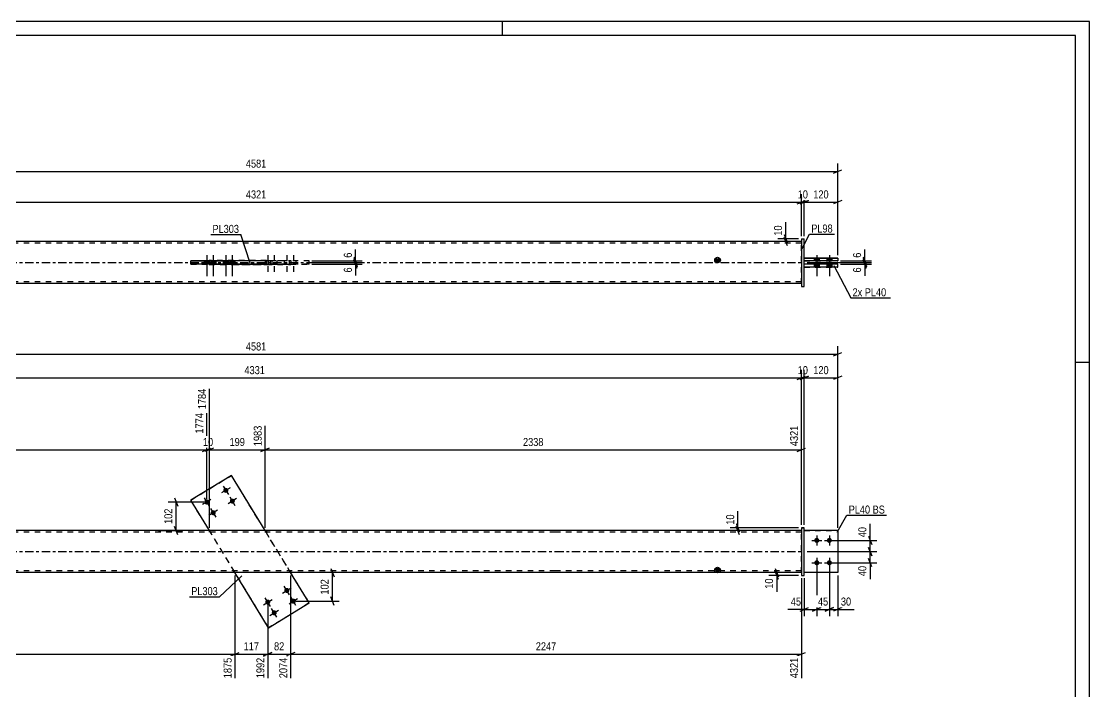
# Model space of a CAD drawing. Header units: millimetres. Extents: x 0 to 594, y 0 to 420.
# Drawn here: x 211.8 to 594, y 180.4 to 420 of the extents above; entities that cross this region are included whole.
import ezdxf

# ---------------------------------------------------------------- set-up
doc = ezdxf.new("R2010")
doc.units = ezdxf.units.MM
doc.linetypes.add('DXK_LINE_DOT2', pattern=[3.9198, 1.9599, -1.9599])
doc.linetypes.add('DXK_LINE_DOT3', pattern=[5.9187, 2.979, -0.9799, 0.9799, -0.9799])
doc.styles.add('Arial Narrow', font='ARIALN.TTF', dxfattribs={"height": 0.2})

# ---------------------------------------------------------------- blocks, each defined once
blk = doc.blocks.new('Unknown-580575021-1131')
at = {"color": 5, "linetype": 'Continuous'}
for p, q in [((594, 420), (0, 420)), ((384, 415), (384, 420)), ((594, 0), (594, 420)), ((589, 415), (5, 415)), ((589, 5), (589, 415)), ((594, 298), (589, 298))]:
    blk.add_line(p, q, dxfattribs=at)
blk = doc.blocks.new('Part-580575021-1689 - 1678')
at = {"color": 2, "linetype": 'Continuous'}
for p, q in [((286.97, 257.68), (272.46, 248.83)), ((286.97, 257.68), (286.97, 257.68)), ((299, 237.96), (286.97, 257.68)), ((279.09, 237.96), (272.46, 248.83)), ((272.46, 248.83), (272.46, 248.83)), ((300.27, 203.23), (288.24, 222.96)), ((314.79, 212.09), (308.15, 222.96)), ((300.27, 203.23), (314.79, 212.09)), ((314.79, 212.09), (314.79, 212.09)), ((300.27, 203.23), (300.27, 203.23))]:
    blk.add_line(p, q, dxfattribs=at)
at = {"color": 7, "linetype": 'DXK_LINE_DOT2'}
for p, q in [((272.46, 248.83), (286.97, 257.68)), ((314.79, 212.09), (286.97, 257.68)), ((300.27, 203.23), (272.46, 248.83)), ((288.24, 222.96), (279.09, 237.96)), ((308.15, 222.96), (299, 237.96)), ((314.79, 212.09), (300.27, 203.23))]:
    blk.add_line(p, q, dxfattribs=at)
blk = doc.blocks.new('Bolt-580575021-1681 - 1678')
at = {"linetype": 'Continuous'}
for points in [[(306.78, 217.47), (306.97, 217.45), (307.14, 217.4), (307.31, 217.3), (307.45, 217.18), (307.56, 217.02), (307.63, 216.85), (307.67, 216.67), (307.67, 216.48), (307.63, 216.3), (307.56, 216.12), (307.45, 215.97), (307.31, 215.85), (307.14, 215.75), (306.97, 215.69), (306.78, 215.67), (306.59, 215.69), (306.41, 215.75), (306.25, 215.85), (306.11, 215.97), (306, 216.12), (305.92, 216.3), (305.88, 216.48), (305.88, 216.67), (305.92, 216.85), (306, 217.02), (306.11, 217.18), (306.25, 217.3), (306.41, 217.4), (306.59, 217.45)], [(299.95, 213.31), (300.14, 213.29), (300.32, 213.23), (300.48, 213.13), (300.62, 213.01), (300.73, 212.86), (300.81, 212.68), (300.84, 212.5), (300.84, 212.31), (300.81, 212.13), (300.73, 211.96), (300.62, 211.8), (300.48, 211.68), (300.32, 211.58), (300.14, 211.53), (299.95, 211.51), (299.76, 211.53), (299.58, 211.58), (299.42, 211.68), (299.28, 211.8), (299.17, 211.96), (299.09, 212.13), (299.05, 212.31), (299.05, 212.5), (299.09, 212.68), (299.17, 212.86), (299.28, 213.01), (299.42, 213.13), (299.58, 213.23), (299.76, 213.29)], [(309.12, 213.63), (309.31, 213.61), (309.49, 213.55), (309.65, 213.46), (309.79, 213.33), (309.9, 213.18), (309.98, 213.01), (310.02, 212.83), (310.02, 212.64), (309.98, 212.45), (309.9, 212.28), (309.79, 212.13), (309.65, 212), (309.49, 211.91), (309.31, 211.85), (309.12, 211.83), (308.94, 211.85), (308.76, 211.91), (308.59, 212), (308.45, 212.13), (308.34, 212.28), (308.27, 212.45), (308.23, 212.64), (308.23, 212.83), (308.27, 213.01), (308.34, 213.18), (308.45, 213.33), (308.59, 213.46), (308.76, 213.55), (308.94, 213.61)], [(302.29, 209.47), (302.48, 209.45), (302.66, 209.39), (302.82, 209.29), (302.96, 209.17), (303.07, 209.02), (303.15, 208.84), (303.19, 208.66), (303.19, 208.47), (303.15, 208.29), (303.07, 208.12), (302.96, 207.96), (302.82, 207.84), (302.66, 207.74), (302.48, 207.69), (302.29, 207.67), (302.11, 207.69), (301.93, 207.74), (301.76, 207.84), (301.62, 207.96), (301.51, 208.12), (301.44, 208.29), (301.4, 208.47), (301.4, 208.66), (301.44, 208.84), (301.51, 209.02), (301.62, 209.17), (301.76, 209.29), (301.93, 209.39), (302.11, 209.45)]]:
    blk.add_hatch(color=1, dxfattribs=at).paths.add_polyline_path(points)
at = {"color": 1, "linetype": 'Continuous'}
for p, q in [((307.72, 215.04), (305.84, 218.11)), ((305.24, 215.64), (308.32, 217.51)), ((310.06, 211.2), (308.18, 214.27)), ((298.41, 211.47), (301.49, 213.34)), ((300.89, 210.87), (299.01, 213.94)), ((307.59, 211.79), (310.66, 213.67)), ((300.76, 207.63), (303.83, 209.5)), ((303.23, 207.03), (301.36, 210.1))]:
    blk.add_line(p, q, dxfattribs=at)
blk = doc.blocks.new('Bolt-580575021-1682 - 1678')
at = {"linetype": 'Continuous'}
for points in [[(284.95, 253.25), (285.14, 253.23), (285.32, 253.17), (285.48, 253.08), (285.62, 252.95), (285.73, 252.8), (285.81, 252.63), (285.84, 252.44), (285.84, 252.26), (285.81, 252.07), (285.73, 251.9), (285.62, 251.75), (285.48, 251.62), (285.32, 251.53), (285.14, 251.47), (284.95, 251.45), (284.76, 251.47), (284.58, 251.53), (284.42, 251.62), (284.28, 251.75), (284.17, 251.9), (284.09, 252.07), (284.05, 252.26), (284.05, 252.44), (284.09, 252.63), (284.17, 252.8), (284.28, 252.95), (284.42, 253.08), (284.58, 253.17), (284.76, 253.23)], [(278.12, 249.08), (278.31, 249.06), (278.49, 249.01), (278.65, 248.91), (278.79, 248.79), (278.9, 248.63), (278.98, 248.46), (279.01, 248.28), (279.01, 248.09), (278.98, 247.91), (278.9, 247.73), (278.79, 247.58), (278.65, 247.46), (278.49, 247.36), (278.31, 247.3), (278.12, 247.28), (277.93, 247.3), (277.75, 247.36), (277.59, 247.46), (277.45, 247.58), (277.34, 247.73), (277.26, 247.91), (277.22, 248.09), (277.22, 248.28), (277.26, 248.46), (277.34, 248.63), (277.45, 248.79), (277.59, 248.91), (277.75, 249.01), (277.93, 249.06)], [(287.29, 249.41), (287.48, 249.39), (287.66, 249.33), (287.82, 249.24), (287.96, 249.11), (288.07, 248.96), (288.15, 248.79), (288.19, 248.6), (288.19, 248.42), (288.15, 248.23), (288.07, 248.06), (287.96, 247.91), (287.82, 247.78), (287.66, 247.69), (287.48, 247.63), (287.29, 247.61), (287.11, 247.63), (286.93, 247.69), (286.76, 247.78), (286.62, 247.91), (286.51, 248.06), (286.44, 248.23), (286.4, 248.42), (286.4, 248.6), (286.44, 248.79), (286.51, 248.96), (286.62, 249.11), (286.76, 249.24), (286.93, 249.33), (287.11, 249.39)], [(280.46, 245.24), (280.65, 245.22), (280.83, 245.16), (280.99, 245.07), (281.13, 244.94), (281.24, 244.79), (281.32, 244.62), (281.36, 244.44), (281.36, 244.25), (281.32, 244.06), (281.24, 243.89), (281.13, 243.74), (280.99, 243.61), (280.83, 243.52), (280.65, 243.46), (280.46, 243.44), (280.28, 243.46), (280.1, 243.52), (279.93, 243.61), (279.79, 243.74), (279.68, 243.89), (279.61, 244.06), (279.57, 244.25), (279.57, 244.44), (279.61, 244.62), (279.68, 244.79), (279.79, 244.94), (279.93, 245.07), (280.1, 245.16), (280.28, 245.22)]]:
    blk.add_hatch(color=1, dxfattribs=at).paths.add_polyline_path(points)
at = {"color": 1, "linetype": 'Continuous'}
for p, q in [((286.49, 253.29), (283.41, 251.41)), ((284.01, 253.89), (285.89, 250.81)), ((279.66, 249.12), (276.58, 247.25)), ((277.18, 249.72), (279.06, 246.65)), ((288.83, 249.45), (285.76, 247.57)), ((286.36, 250.05), (288.23, 246.97)), ((282, 245.28), (278.93, 243.4)), ((279.53, 245.88), (281.4, 242.81))]:
    blk.add_line(p, q, dxfattribs=at)
blk = doc.blocks.new('Bolt-580575021-1684 - 1678')
at = {"linetype": 'Continuous'}
for points in [[(496.39, 235.36), (496.57, 235.34), (496.75, 235.28), (496.92, 235.19), (497.06, 235.06), (497.17, 234.91), (497.24, 234.74), (497.28, 234.55), (497.28, 234.36), (497.24, 234.18), (497.17, 234.01), (497.06, 233.86), (496.92, 233.73), (496.75, 233.64), (496.57, 233.58), (496.39, 233.56), (496.2, 233.58), (496.02, 233.64), (495.86, 233.73), (495.72, 233.86), (495.61, 234.01), (495.53, 234.18), (495.49, 234.36), (495.49, 234.55), (495.53, 234.74), (495.61, 234.91), (495.72, 235.06), (495.86, 235.19), (496.02, 235.28), (496.2, 235.34)], [(500.89, 235.36), (501.07, 235.34), (501.25, 235.28), (501.42, 235.19), (501.56, 235.06), (501.67, 234.91), (501.74, 234.74), (501.78, 234.55), (501.78, 234.36), (501.74, 234.18), (501.67, 234.01), (501.56, 233.86), (501.42, 233.73), (501.25, 233.64), (501.07, 233.58), (500.89, 233.56), (500.7, 233.58), (500.52, 233.64), (500.36, 233.73), (500.22, 233.86), (500.11, 234.01), (500.03, 234.18), (499.99, 234.36), (499.99, 234.55), (500.03, 234.74), (500.11, 234.91), (500.22, 235.06), (500.36, 235.19), (500.52, 235.28), (500.7, 235.34)], [(496.39, 227.36), (496.57, 227.34), (496.75, 227.28), (496.92, 227.19), (497.06, 227.06), (497.17, 226.91), (497.24, 226.74), (497.28, 226.55), (497.28, 226.36), (497.24, 226.18), (497.17, 226.01), (497.06, 225.86), (496.92, 225.73), (496.75, 225.64), (496.57, 225.58), (496.39, 225.56), (496.2, 225.58), (496.02, 225.64), (495.86, 225.73), (495.72, 225.86), (495.61, 226.01), (495.53, 226.18), (495.49, 226.36), (495.49, 226.55), (495.53, 226.74), (495.61, 226.91), (495.72, 227.06), (495.86, 227.19), (496.02, 227.28), (496.2, 227.34)], [(500.89, 227.36), (501.07, 227.34), (501.25, 227.28), (501.42, 227.19), (501.56, 227.06), (501.67, 226.91), (501.74, 226.74), (501.78, 226.55), (501.78, 226.36), (501.74, 226.18), (501.67, 226.01), (501.56, 225.86), (501.42, 225.73), (501.25, 225.64), (501.07, 225.58), (500.89, 225.56), (500.7, 225.58), (500.52, 225.64), (500.36, 225.73), (500.22, 225.86), (500.11, 226.01), (500.03, 226.18), (499.99, 226.36), (499.99, 226.55), (500.03, 226.74), (500.11, 226.91), (500.22, 227.06), (500.36, 227.19), (500.52, 227.28), (500.7, 227.34)]]:
    blk.add_hatch(color=1, dxfattribs=at).paths.add_polyline_path(points)
at = {"color": 1, "linetype": 'Continuous'}
for p, q in [((494.59, 234.46), (498.19, 234.46)), ((496.39, 236.26), (496.39, 232.66)), ((499.09, 234.46), (502.69, 234.46)), ((500.89, 236.26), (500.89, 232.66)), ((494.59, 226.46), (498.19, 226.46)), ((496.39, 228.26), (496.39, 224.66)), ((499.09, 226.46), (502.69, 226.46)), ((500.89, 228.26), (500.89, 224.66))]:
    blk.add_line(p, q, dxfattribs=at)
blk = doc.blocks.new('Part-580575021-1705 - 1678')
at = {"color": 2, "linetype": 'Continuous'}
for p, q in [((491.89, 238.96), (490.89, 238.96)), ((490.89, 238.96), (490.89, 221.96)), ((490.89, 238.96), (491.89, 238.96)), ((491.89, 221.96), (491.89, 238.96)), ((490.89, 221.96), (491.89, 221.96))]:
    blk.add_line(p, q, dxfattribs=at)
at = {"color": 7, "linetype": 'DXK_LINE_DOT2'}
for p, q in [((490.89, 238.96), (490.89, 238.96)), ((490.89, 238.96), (490.89, 238.96)), ((491.89, 238.96), (491.89, 238.96)), ((491.89, 238.96), (491.89, 238.96)), ((490.89, 221.96), (491.89, 221.96))]:
    blk.add_line(p, q, dxfattribs=at)
blk = doc.blocks.new('Part-580575021-1710 - 1678')
at = {"color": 7, "linetype": 'DXK_LINE_DOT2'}
for p, q in [((491.89, 237.96), (503.89, 237.96)), ((503.89, 237.96), (491.89, 237.96)), ((491.89, 237.96), (491.89, 237.96)), ((491.89, 222.96), (491.89, 237.96)), ((503.89, 237.96), (503.89, 237.96)), ((503.89, 237.96), (503.89, 222.96)), ((503.89, 222.96), (491.89, 222.96)), ((503.89, 222.96), (491.89, 222.96))]:
    blk.add_line(p, q, dxfattribs=at)
blk = doc.blocks.new('Part-580575021-1715 - 1678')
at = {"color": 2, "linetype": 'Continuous'}
for p, q in [((503.89, 237.96), (491.89, 237.96)), ((503.89, 237.96), (503.89, 237.96)), ((503.89, 237.96), (503.89, 222.96)), ((503.89, 222.96), (491.89, 222.96))]:
    blk.add_line(p, q, dxfattribs=at)
at = {"color": 7, "linetype": 'DXK_LINE_DOT2'}
for p, q in [((503.89, 237.96), (491.89, 237.96)), ((491.89, 237.96), (491.89, 237.96)), ((491.89, 222.96), (491.89, 237.96)), ((503.89, 237.96), (503.89, 237.96)), ((503.89, 222.96), (491.89, 222.96))]:
    blk.add_line(p, q, dxfattribs=at)
blk = doc.blocks.new('Part-580575021-1720 - 1678')
at = {"linetype": 'Continuous'}
blk.add_hatch(color=2, dxfattribs=at).paths.add_polyline_path([(460.89, 222.96), (460.09, 224.36), (461.69, 224.36)])
at = {"color": 2, "linetype": 'Continuous'}
for p, q in [((402.79, 237.96), (100.71, 237.96)), ((490.89, 237.96), (402.89, 237.96)), ((402.79, 222.96), (100.71, 222.96)), ((490.89, 222.96), (402.89, 222.96)), ((460.89, 222.96), (460.09, 224.36)), ((460.09, 224.36), (461.69, 224.36)), ((461.69, 224.36), (460.89, 222.96))]:
    blk.add_line(p, q, dxfattribs=at)
at = {"color": 7, "linetype": 'DXK_LINE_DOT2'}
for p, q in [((402.79, 237.36), (100.71, 237.36)), ((278.99, 237.96), (278.99, 237.36)), ((299.47, 237.96), (299.47, 237.36)), ((490.89, 237.36), (402.89, 237.36)), ((490.89, 222.96), (490.89, 237.96)), ((402.79, 223.56), (100.71, 223.56)), ((287.77, 222.96), (287.77, 223.56)), ((308.25, 222.96), (308.25, 223.56)), ((490.89, 223.56), (402.89, 223.56))]:
    blk.add_line(p, q, dxfattribs=at)
at = {"color": 7, "linetype": 'DXK_LINE_DOT3'}
for p, q in [((100.71, 230.46), (402.79, 230.46)), ((402.89, 230.46), (490.89, 230.46))]:
    blk.add_line(p, q, dxfattribs=at)
at = {"color": 2, "linetype": 'Continuous'}
blk.add_circle((460.89, 223.86), 1, dxfattribs=at)
blk = doc.blocks.new('Bolt-580575021-1423 - 1368')
at = {"color": 1, "linetype": 'DXK_LINE_DOT2'}
for p, q in [((299.95, 336.37), (299.95, 328.87)), ((302.29, 336.37), (302.29, 328.87)), ((306.78, 336.37), (306.78, 328.87)), ((309.12, 336.37), (309.12, 328.87)), ((299.05, 334.37), (299.05, 333.17)), ((300.85, 334.37), (300.85, 333.17)), ((301.39, 334.37), (301.39, 333.17)), ((303.19, 334.37), (303.19, 333.17)), ((305.88, 334.37), (305.88, 333.17)), ((307.68, 334.37), (307.68, 333.17)), ((308.22, 334.37), (308.22, 333.17)), ((310.02, 334.37), (310.02, 333.17))]:
    blk.add_line(p, q, dxfattribs=at)
blk = doc.blocks.new('Part-580575021-1396 - 1368')
at = {"color": 2, "linetype": 'Continuous'}
for p, q in [((491.89, 335.37), (503.89, 335.37)), ((503.89, 335.37), (491.89, 335.37)), ((503.89, 334.37), (491.89, 334.37)), ((503.89, 335.37), (503.89, 334.37))]:
    blk.add_line(p, q, dxfattribs=at)
at = {"color": 7, "linetype": 'DXK_LINE_DOT2'}
for p, q in [((491.89, 334.37), (491.89, 335.37)), ((491.89, 334.37), (503.89, 334.37)), ((503.89, 335.37), (503.89, 335.37)), ((503.89, 335.37), (503.89, 335.37))]:
    blk.add_line(p, q, dxfattribs=at)
blk = doc.blocks.new('Part-580575021-1401 - 1368')
at = {"color": 2, "linetype": 'Continuous'}
for p, q in [((503.89, 333.17), (491.89, 333.17)), ((503.89, 333.17), (491.89, 333.17)), ((503.89, 332.17), (503.89, 333.17)), ((503.89, 332.17), (491.89, 332.17))]:
    blk.add_line(p, q, dxfattribs=at)
at = {"color": 7, "linetype": 'DXK_LINE_DOT2'}
for p, q in [((491.89, 332.17), (491.89, 333.17)), ((503.89, 333.17), (503.89, 333.17)), ((503.89, 333.17), (503.89, 333.17)), ((491.89, 332.17), (503.89, 332.17))]:
    blk.add_line(p, q, dxfattribs=at)
blk = doc.blocks.new('Part-580575021-1416 - 1368')
at = {"linetype": 'Continuous'}
blk.add_hatch(color=2, dxfattribs=at).paths.add_polyline_path([(460.89, 333.77), (460.09, 335.17), (461.69, 335.17)])
at = {"color": 2, "linetype": 'Continuous'}
for p, q in [((402.79, 341.27), (100.71, 341.27)), ((490.89, 341.27), (402.89, 341.27)), ((278.99, 334.47), (299.47, 334.47)), ((278.99, 334.47), (278.99, 334.37)), ((278.99, 333.17), (278.99, 333.07)), ((278.99, 333.07), (278.99, 333.07)), ((299.47, 333.07), (278.99, 333.07)), ((287.77, 334.47), (287.77, 334.37)), ((287.77, 333.07), (287.77, 333.17)), ((287.77, 333.07), (287.77, 333.07)), ((299.47, 333.07), (287.77, 333.07)), ((299.47, 334.47), (299.47, 333.07)), ((460.89, 333.77), (460.09, 335.17)), ((460.09, 335.17), (461.69, 335.17)), ((461.69, 335.17), (460.89, 333.77)), ((402.79, 326.27), (100.71, 326.27)), ((490.89, 326.27), (402.89, 326.27))]:
    blk.add_line(p, q, dxfattribs=at)
at = {"color": 7, "linetype": 'DXK_LINE_DOT2'}
for p, q in [((402.79, 340.67), (100.71, 340.67)), ((490.89, 340.67), (402.89, 340.67)), ((490.89, 326.27), (490.89, 341.27)), ((299.47, 334.47), (278.99, 334.47)), ((278.99, 333.07), (278.99, 334.37)), ((278.99, 333.07), (299.47, 333.07)), ((287.77, 334.47), (287.77, 334.47)), ((287.77, 334.47), (287.77, 334.47)), ((287.77, 334.47), (308.25, 334.47)), ((287.77, 334.47), (287.77, 334.47)), ((287.77, 334.47), (308.25, 334.47)), ((287.77, 333.07), (287.77, 334.37)), ((287.77, 333.07), (308.25, 333.07)), ((308.25, 333.07), (299.47, 333.07)), ((308.25, 334.47), (308.25, 333.07)), ((402.79, 326.87), (100.71, 326.87)), ((490.89, 326.87), (402.89, 326.87))]:
    blk.add_line(p, q, dxfattribs=at)
at = {"color": 7, "linetype": 'DXK_LINE_DOT3'}
for p, q in [((100.71, 333.77), (402.79, 333.77)), ((402.89, 333.77), (490.89, 333.77))]:
    blk.add_line(p, q, dxfattribs=at)
at = {"color": 2, "linetype": 'Continuous'}
blk.add_circle((460.89, 334.67), 1, dxfattribs=at)
blk = doc.blocks.new('Bolt-580575021-1422 - 1368')
at = {"linetype": 'Continuous'}
for points in [[(279.02, 334.37), (277.22, 334.37), (277.22, 333.17), (279.02, 333.17)], [(281.36, 334.37), (279.56, 334.37), (279.56, 333.17), (281.36, 333.17)], [(285.85, 334.37), (284.05, 334.37), (284.05, 333.17), (285.85, 333.17)], [(288.19, 334.37), (286.39, 334.37), (286.39, 333.17), (288.19, 333.17)]]:
    blk.add_hatch(color=1, dxfattribs=at).paths.add_polyline_path(points)
at = {"color": 1, "linetype": 'Continuous'}
for p, q in [((278.12, 336.37), (278.12, 328.87)), ((280.46, 336.37), (280.46, 328.87)), ((284.95, 336.37), (284.95, 328.87)), ((287.29, 336.37), (287.29, 328.87)), ((277.22, 334.37), (277.22, 333.17)), ((279.02, 334.37), (279.02, 333.17)), ((279.56, 334.37), (279.56, 333.17)), ((281.36, 334.37), (281.36, 333.17)), ((284.05, 334.37), (284.05, 333.17)), ((285.85, 334.37), (285.85, 333.17)), ((286.39, 334.37), (286.39, 333.17)), ((288.19, 334.37), (288.19, 333.17))]:
    blk.add_line(p, q, dxfattribs=at)
blk = doc.blocks.new('Part-580575021-1444 - 1368')
at = {"color": 2, "linetype": 'Continuous'}
for p, q in [((490.89, 342.27), (490.89, 325.27)), ((490.89, 342.27), (491.89, 342.27)), ((490.89, 342.27), (491.89, 342.27)), ((491.89, 325.27), (491.89, 342.27)), ((490.89, 325.27), (491.89, 325.27))]:
    blk.add_line(p, q, dxfattribs=at)
at = {"color": 7, "linetype": 'DXK_LINE_DOT2'}
for p, q in [((490.89, 342.27), (490.89, 342.27)), ((490.89, 342.27), (490.89, 342.27)), ((491.89, 342.27), (491.89, 342.27)), ((490.89, 325.27), (491.89, 325.27)), ((491.89, 325.27), (491.89, 325.27))]:
    blk.add_line(p, q, dxfattribs=at)
blk = doc.blocks.new('Part-580575021-1470 - 1368')
at = {"color": 2, "linetype": 'Continuous'}
for p, q in [((272.46, 333.17), (272.46, 334.37)), ((299.47, 334.37), (272.46, 334.37)), ((272.46, 334.37), (286.97, 334.37)), ((286.97, 333.17), (272.46, 333.17)), ((286.97, 333.17), (286.97, 334.37)), ((299.47, 334.37), (286.97, 334.37)), ((299.47, 333.17), (286.97, 333.17))]:
    blk.add_line(p, q, dxfattribs=at)
at = {"color": 7, "linetype": 'DXK_LINE_DOT2'}
for p, q in [((272.46, 333.17), (300.27, 333.17)), ((314.79, 334.37), (299.47, 334.37)), ((300.27, 334.37), (299.47, 334.37)), ((314.79, 333.17), (299.47, 333.17)), ((300.27, 333.17), (300.27, 334.37)), ((314.79, 334.37), (300.27, 334.37)), ((300.27, 333.17), (314.79, 333.17)), ((314.79, 333.17), (314.79, 334.37))]:
    blk.add_line(p, q, dxfattribs=at)
blk = doc.blocks.new('Bolt-580575021-1472 - 1368')
at = {"linetype": 'Continuous'}
for points in [[(497.29, 335.37), (495.49, 335.37), (495.49, 334.37), (497.29, 334.37)], [(497.29, 335.37), (495.49, 335.37), (495.49, 334.37), (497.29, 334.37)], [(497.29, 333.17), (495.49, 333.17), (495.49, 332.17), (497.29, 332.17)], [(497.29, 333.17), (495.49, 333.17), (495.49, 332.17), (497.29, 332.17)], [(501.79, 335.37), (499.99, 335.37), (499.99, 334.37), (501.79, 334.37)], [(501.79, 335.37), (499.99, 335.37), (499.99, 334.37), (501.79, 334.37)], [(501.79, 333.17), (499.99, 333.17), (499.99, 332.17), (501.79, 332.17)], [(501.79, 333.17), (499.99, 333.17), (499.99, 332.17), (501.79, 332.17)]]:
    blk.add_hatch(color=1, dxfattribs=at).paths.add_polyline_path(points)
at = {"color": 1, "linetype": 'Continuous'}
for p, q in [((496.39, 336.37), (496.39, 328.87)), ((496.39, 336.37), (496.39, 328.87)), ((500.89, 336.37), (500.89, 328.87)), ((500.89, 336.37), (500.89, 328.87)), ((495.49, 335.37), (495.49, 334.37)), ((495.49, 335.37), (495.49, 334.37)), ((495.49, 333.17), (495.49, 332.17)), ((495.49, 333.17), (495.49, 332.17)), ((497.29, 335.37), (497.29, 334.37)), ((497.29, 335.37), (497.29, 334.37)), ((497.29, 333.17), (497.29, 332.17)), ((497.29, 333.17), (497.29, 332.17)), ((499.99, 335.37), (499.99, 334.37)), ((499.99, 335.37), (499.99, 334.37)), ((499.99, 333.17), (499.99, 332.17)), ((499.99, 333.17), (499.99, 332.17)), ((501.79, 335.37), (501.79, 334.37)), ((501.79, 335.37), (501.79, 334.37)), ((501.79, 333.17), (501.79, 332.17)), ((501.79, 333.17), (501.79, 332.17))]:
    blk.add_line(p, q, dxfattribs=at)
blk = doc.blocks.new('StraightDimension-580575021-2042 - 1678')
at = {"color": 7, "linetype": 'Continuous'}
for p, q in [((490.89, 239.96), (490.89, 295.39)), ((491.89, 239.96), (491.89, 295.39)), ((489.39, 291.94), (492.39, 293.14)), ((493.39, 293.14), (490.39, 291.94)), ((490.89, 292.54), (491.89, 292.54))]:
    blk.add_line(p, q, dxfattribs=at)
at = {"color": 0}
blk.add_wipeout([(493.81, 293.29), (493.81, 297.49), (488.96, 297.49), (488.96, 293.29)], dxfattribs=at)
at = {"color": 3, "style": 'Arial Narrow'}
blk.add_text('10', height=2.863, dxfattribs=at).set_placement((489.56, 293.89))
blk = doc.blocks.new('StraightDimension-580575021-1850 - 1678')
at = {"color": 7, "linetype": 'Continuous'}
for p, q in [((288.24, 221.96), (288.24, 185.19)), ((299.95, 211.41), (299.95, 185.19)), ((286.74, 193.21), (289.74, 194.41)), ((288.24, 193.81), (299.95, 193.81)), ((301.45, 194.41), (298.45, 193.21))]:
    blk.add_line(p, q, dxfattribs=at)
at = {"color": 0}
blk.add_wipeout([(297.44, 194.56), (297.44, 198.76), (290.75, 198.76), (290.75, 194.56)], dxfattribs=at)
at = {"color": 3, "style": 'Arial Narrow'}
blk.add_text('117', height=2.863, dxfattribs=at).set_placement((291.35, 195.16))
at = {"color": 0, "linetype": 'Continuous'}
blk.add_wipeout([(299.35, 193.11), (295.15, 193.11), (295.15, 184.59), (299.35, 184.59)], dxfattribs=at)
at = {"color": 3, "linetype": 'Continuous', "style": 'Arial Narrow'}
blk.add_text('1992', height=2.863, rotation=90.0002, dxfattribs=at).set_placement((298.75, 185.19))
blk = doc.blocks.new('StraightDimension-580575021-1945 - 1678')
at = {"color": 7, "linetype": 'Continuous'}
for p, q in [((496.39, 225.46), (496.39, 207.41)), ((491.89, 220.96), (491.89, 207.41)), ((490.39, 209.21), (493.39, 210.41)), ((497.89, 210.41), (494.89, 209.21)), ((491.89, 209.81), (496.39, 209.81))]:
    blk.add_line(p, q, dxfattribs=at)
at = {"color": 0}
blk.add_wipeout([(491.36, 210.56), (491.36, 214.76), (486.51, 214.76), (486.51, 210.56)], dxfattribs=at)
at = {"color": 7, "linetype": 'Continuous'}
blk.add_line((491.89, 209.81), (485.98, 209.81), dxfattribs=at)
blk.add_line((491.89, 209.81), (485.98, 209.81), dxfattribs=at)
at = {"color": 3, "style": 'Arial Narrow'}
blk.add_text('45', height=2.863, dxfattribs=at).set_placement((487.11, 211.16))
blk = doc.blocks.new('StraightDimension-580575021-1750 - 1678')
at = {"color": 7, "linetype": 'Continuous'}
for p, q in [((278.12, 249.18), (278.12, 279.96)), ((100.71, 238.96), (100.71, 269.98)), ((102.21, 267.45), (99.21, 266.25)), ((100.71, 266.85), (278.12, 266.85)), ((276.62, 266.25), (279.62, 267.45))]:
    blk.add_line(p, q, dxfattribs=at)
at = {"color": 0, "linetype": 'Continuous'}
for points in [[(277.52, 280.56), (273.32, 280.56), (273.32, 272.05), (277.52, 272.05)], [(100.11, 270.58), (95.91, 270.58), (95.91, 267.55), (100.11, 267.55)]]:
    blk.add_wipeout(points, dxfattribs=at)
at = {"color": 0}
blk.add_wipeout([(193.67, 267.6), (193.67, 271.8), (185.16, 271.8), (185.16, 267.6)], dxfattribs=at)
at = {"color": 3, "linetype": 'Continuous', "style": 'Arial Narrow'}
for s, height, p in [('1774', 2.863, (276.92, 272.65)), ('0', 2.86, (99.51, 268.15))]:
    blk.add_text(s, height=height, rotation=90.0002, dxfattribs=at).set_placement(p)
at = {"color": 3, "style": 'Arial Narrow'}
blk.add_text('1774', height=2.863, dxfattribs=at).set_placement((185.76, 268.2))
blk = doc.blocks.new('StraightDimension-580575021-1736 - 1678')
at = {"color": 7, "linetype": 'Continuous'}
for p, q in [((503.89, 238.96), (503.89, 303.86)), ((87.71, 301.01), (503.89, 301.01)), ((502.39, 300.41), (505.39, 301.61))]:
    blk.add_line(p, q, dxfattribs=at)
at = {"color": 0}
blk.add_wipeout([(300.06, 301.76), (300.06, 305.96), (291.54, 305.96), (291.54, 301.76)], dxfattribs=at)
at = {"color": 3, "style": 'Arial Narrow'}
blk.add_text('4581', height=2.863, dxfattribs=at).set_placement((292.14, 302.36))
blk = doc.blocks.new('StraightDimension-580575021-1760 - 1678')
at = {"color": 7, "linetype": 'Continuous'}
for p, q in [((279.09, 238.96), (279.09, 288.66)), ((278.12, 249.18), (278.12, 279.96)), ((276.62, 266.25), (279.62, 267.45)), ((280.59, 267.45), (277.59, 266.25)), ((278.12, 266.85), (279.09, 266.85))]:
    blk.add_line(p, q, dxfattribs=at)
at = {"color": 0, "linetype": 'Continuous'}
blk.add_wipeout([(278.49, 289.26), (274.29, 289.26), (274.29, 280.75), (278.49, 280.75)], dxfattribs=at)
at = {"color": 0}
blk.add_wipeout([(281.03, 267.6), (281.03, 271.8), (276.18, 271.8), (276.18, 267.6)], dxfattribs=at)
at = {"color": 3, "linetype": 'Continuous', "style": 'Arial Narrow'}
blk.add_text('1784', height=2.863, rotation=90.0002, dxfattribs=at).set_placement((277.89, 281.35))
at = {"color": 3, "style": 'Arial Narrow'}
blk.add_text('10', height=2.863, dxfattribs=at).set_placement((276.78, 268.2))
blk = doc.blocks.new('StraightDimension-580575021-2047 - 1678')
at = {"color": 7, "linetype": 'Continuous'}
for p, q in [((490.89, 239.96), (490.89, 295.39)), ((99.71, 292.54), (490.89, 292.54)), ((489.39, 291.94), (492.39, 293.14))]:
    blk.add_line(p, q, dxfattribs=at)
at = {"color": 0}
blk.add_wipeout([(299.56, 293.29), (299.56, 297.49), (291.04, 297.49), (291.04, 293.29)], dxfattribs=at)
at = {"color": 3, "style": 'Arial Narrow'}
blk.add_text('4331', height=2.863, dxfattribs=at).set_placement((291.64, 293.89))
blk = doc.blocks.new('StraightDimension-580575021-1776 - 1678')
at = {"color": 7, "linetype": 'Continuous'}
for p, q in [((279.09, 238.96), (279.09, 288.66)), ((299, 238.96), (299, 275.46)), ((280.59, 267.45), (277.59, 266.25)), ((279.09, 266.85), (299, 266.85)), ((297.5, 266.25), (300.5, 267.45))]:
    blk.add_line(p, q, dxfattribs=at)
at = {"color": 0}
blk.add_wipeout([(292.39, 267.6), (292.39, 271.8), (285.7, 271.8), (285.7, 267.6)], dxfattribs=at)
at = {"color": 3, "style": 'Arial Narrow'}
blk.add_text('199', height=2.863, dxfattribs=at).set_placement((286.3, 268.2))
at = {"color": 0, "linetype": 'Continuous'}
blk.add_wipeout([(298.4, 276.06), (294.2, 276.06), (294.2, 267.55), (298.4, 267.55)], dxfattribs=at)
at = {"color": 3, "linetype": 'Continuous', "style": 'Arial Narrow'}
blk.add_text('1983', height=2.863, rotation=90.0002, dxfattribs=at).set_placement((297.8, 268.15))
blk = doc.blocks.new('StraightDimension-580575021-1798 - 1678')
at = {"color": 7, "linetype": 'Continuous'}
for p, q in [((299, 238.96), (299, 275.46)), ((490.89, 239.96), (490.89, 275.46)), ((300.5, 267.45), (297.5, 266.25)), ((299, 266.85), (490.89, 266.85)), ((489.39, 266.25), (492.39, 267.45))]:
    blk.add_line(p, q, dxfattribs=at)
at = {"color": 0, "linetype": 'Continuous'}
blk.add_wipeout([(490.29, 276.06), (486.09, 276.06), (486.09, 267.55), (490.29, 267.55)], dxfattribs=at)
at = {"color": 0}
blk.add_wipeout([(399.2, 267.6), (399.2, 271.8), (390.69, 271.8), (390.69, 267.6)], dxfattribs=at)
at = {"color": 3, "linetype": 'Continuous', "style": 'Arial Narrow'}
blk.add_text('4321', height=2.863, rotation=90.0002, dxfattribs=at).set_placement((489.69, 268.15))
at = {"color": 3, "style": 'Arial Narrow'}
blk.add_text('2338', height=2.863, dxfattribs=at).set_placement((391.29, 268.2))
blk = doc.blocks.new('StraightDimension-580575021-1955 - 1678')
at = {"color": 7, "linetype": 'Continuous'}
for p, q in [((496.39, 225.46), (496.39, 207.41)), ((500.89, 225.46), (500.89, 207.41)), ((494.89, 209.21), (497.89, 210.41)), ((502.39, 210.41), (499.39, 209.21)), ((496.39, 209.81), (500.89, 209.81))]:
    blk.add_line(p, q, dxfattribs=at)
at = {"color": 0}
blk.add_wipeout([(501.06, 210.56), (501.06, 214.76), (496.21, 214.76), (496.21, 210.56)], dxfattribs=at)
at = {"color": 3, "style": 'Arial Narrow'}
blk.add_text('45', height=2.863, dxfattribs=at).set_placement((496.81, 211.16))
blk = doc.blocks.new('StraightDimension-580575021-1838 - 1678')
at = {"color": 7, "linetype": 'Continuous'}
for p, q in [((288.24, 221.96), (288.24, 185.19)), ((100.71, 220.96), (100.71, 190.68)), ((102.21, 194.41), (99.21, 193.21)), ((100.71, 193.81), (288.24, 193.81)), ((286.74, 193.21), (289.74, 194.41))]:
    blk.add_line(p, q, dxfattribs=at)
at = {"color": 0}
blk.add_wipeout([(198.73, 194.56), (198.73, 198.76), (190.22, 198.76), (190.22, 194.56)], dxfattribs=at)
at = {"color": 0, "linetype": 'Continuous'}
for points in [[(100.11, 193.11), (95.91, 193.11), (95.91, 190.08), (100.11, 190.08)], [(287.64, 193.11), (283.44, 193.11), (283.44, 184.59), (287.64, 184.59)]]:
    blk.add_wipeout(points, dxfattribs=at)
at = {"color": 3, "style": 'Arial Narrow'}
blk.add_text('1875', height=2.863, dxfattribs=at).set_placement((190.82, 195.16))
at = {"color": 3, "linetype": 'Continuous', "style": 'Arial Narrow'}
for s, height, p in [('0', 2.86, (99.51, 190.68)), ('1875', 2.863, (287.04, 185.19))]:
    blk.add_text(s, height=height, rotation=90.0002, dxfattribs=at).set_placement(p)
blk = doc.blocks.new('StraightDimension-580575021-1864 - 1678')
at = {"color": 7, "linetype": 'Continuous'}
for p, q in [((308.15, 221.96), (308.15, 185.19)), ((299.95, 211.41), (299.95, 185.19)), ((298.45, 193.21), (301.45, 194.41)), ((299.95, 193.81), (308.15, 193.81)), ((309.65, 194.41), (306.65, 193.21))]:
    blk.add_line(p, q, dxfattribs=at)
at = {"color": 0}
blk.add_wipeout([(306.48, 194.56), (306.48, 198.76), (301.62, 198.76), (301.62, 194.56)], dxfattribs=at)
at = {"color": 3, "style": 'Arial Narrow'}
blk.add_text('82', height=2.863, dxfattribs=at).set_placement((302.22, 195.16))
at = {"color": 0, "linetype": 'Continuous'}
blk.add_wipeout([(307.55, 193.11), (303.35, 193.11), (303.35, 184.59), (307.55, 184.59)], dxfattribs=at)
at = {"color": 3, "linetype": 'Continuous', "style": 'Arial Narrow'}
blk.add_text('2074', height=2.863, rotation=90.0002, dxfattribs=at).set_placement((306.95, 185.19))
blk = doc.blocks.new('StraightDimension-580575021-1878 - 1678')
at = {"color": 7, "linetype": 'Continuous'}
for p, q in [((308.15, 221.96), (308.15, 185.19)), ((490.89, 220.96), (490.89, 185.19)), ((309.65, 194.41), (306.65, 193.21)), ((308.15, 193.81), (490.89, 193.81)), ((489.39, 193.21), (492.39, 194.41))]:
    blk.add_line(p, q, dxfattribs=at)
at = {"color": 0}
blk.add_wipeout([(403.78, 194.56), (403.78, 198.76), (395.26, 198.76), (395.26, 194.56)], dxfattribs=at)
at = {"color": 0, "linetype": 'Continuous'}
blk.add_wipeout([(490.29, 193.11), (486.09, 193.11), (486.09, 184.59), (490.29, 184.59)], dxfattribs=at)
at = {"color": 3, "style": 'Arial Narrow'}
blk.add_text('2247', height=2.863, dxfattribs=at).set_placement((395.86, 195.16))
at = {"color": 3, "linetype": 'Continuous', "style": 'Arial Narrow'}
blk.add_text('4321', height=2.863, rotation=90.0002, dxfattribs=at).set_placement((489.69, 185.19))
blk = doc.blocks.new('StraightDimension-580575021-1936 - 1678')
at = {"color": 7, "linetype": 'Continuous'}
for p, q in [((489.89, 222.96), (479.24, 222.96)), ((489.89, 221.96), (479.24, 221.96)), ((481.49, 224.46), (482.69, 221.46)), ((482.69, 220.46), (481.49, 223.46)), ((482.09, 221.96), (482.09, 222.96))]:
    blk.add_line(p, q, dxfattribs=at)
at = {"color": 0}
blk.add_wipeout([(481.34, 221.43), (477.14, 221.43), (477.14, 216.58), (481.34, 216.58)], dxfattribs=at)
at = {"color": 7, "linetype": 'Continuous'}
blk.add_line((482.09, 221.96), (482.09, 216.05), dxfattribs=at)
blk.add_line((482.09, 221.96), (482.09, 216.05), dxfattribs=at)
at = {"color": 3, "style": 'Arial Narrow'}
blk.add_text('10', height=2.863, rotation=90.0002, dxfattribs=at).set_placement((480.74, 217.18))
blk = doc.blocks.new('StraightDimension-580575021-1965 - 1678')
at = {"color": 7, "linetype": 'Continuous'}
for p, q in [((500.89, 225.46), (500.89, 207.41)), ((503.89, 221.96), (503.89, 207.41)), ((499.39, 209.21), (502.39, 210.41)), ((505.39, 210.41), (502.39, 209.21)), ((500.89, 209.81), (503.89, 209.81))]:
    blk.add_line(p, q, dxfattribs=at)
at = {"color": 0}
blk.add_wipeout([(509.27, 210.56), (509.27, 214.76), (504.41, 214.76), (504.41, 210.56)], dxfattribs=at)
at = {"color": 7, "linetype": 'Continuous'}
blk.add_line((503.89, 209.81), (509.79, 209.81), dxfattribs=at)
blk.add_line((503.89, 209.81), (509.79, 209.81), dxfattribs=at)
at = {"color": 3, "style": 'Arial Narrow'}
blk.add_text('30', height=2.863, dxfattribs=at).set_placement((505.01, 211.16))
blk = doc.blocks.new('StraightDimension-580575021-1993 - 1678')
at = {"color": 7, "linetype": 'Continuous'}
for p, q in [((391.27, 222.96), (320.24, 222.96)), ((322.49, 224.46), (323.69, 221.46)), ((323.09, 212.73), (323.09, 222.96)), ((323.69, 211.23), (322.49, 214.23)), ((310.12, 212.73), (325.49, 212.73))]:
    blk.add_line(p, q, dxfattribs=at)
at = {"color": 0}
blk.add_wipeout([(322.34, 221.19), (318.14, 221.19), (318.14, 214.5), (322.34, 214.5)], dxfattribs=at)
at = {"color": 3, "style": 'Arial Narrow'}
blk.add_text('102', height=2.863, rotation=90.0002, dxfattribs=at).set_placement((321.74, 215.1))
blk = doc.blocks.new('StraightDimension-580575021-2032 - 1678')
at = {"color": 7, "linetype": 'Continuous'}
for p, q in [((491.89, 239.96), (491.89, 295.39)), ((503.89, 238.96), (503.89, 295.39)), ((490.39, 291.94), (493.39, 293.14)), ((491.89, 292.54), (503.89, 292.54)), ((505.39, 293.14), (502.39, 291.94))]:
    blk.add_line(p, q, dxfattribs=at)
at = {"color": 0}
blk.add_wipeout([(501.23, 293.29), (501.23, 297.49), (494.54, 297.49), (494.54, 293.29)], dxfattribs=at)
at = {"color": 3, "style": 'Arial Narrow'}
blk.add_text('120', height=2.863, dxfattribs=at).set_placement((495.14, 293.89))
blk = doc.blocks.new('StraightDimension-580575021-3449 - 1678')
at = {"color": 7, "linetype": 'Continuous'}
for p, q in [((489.89, 238.96), (465.34, 238.96)), ((489.89, 237.96), (465.34, 237.96)), ((467.59, 240.46), (468.79, 237.46)), ((468.79, 236.46), (467.59, 239.46)), ((468.19, 237.96), (468.19, 238.96))]:
    blk.add_line(p, q, dxfattribs=at)
at = {"color": 0}
blk.add_wipeout([(467.44, 244.34), (463.24, 244.34), (463.24, 239.48), (467.44, 239.48)], dxfattribs=at)
at = {"color": 7, "linetype": 'Continuous'}
blk.add_line((468.19, 238.96), (468.19, 244.86), dxfattribs=at)
blk.add_line((468.19, 238.96), (468.19, 244.86), dxfattribs=at)
at = {"color": 3, "style": 'Arial Narrow'}
blk.add_text('10', height=2.863, rotation=90.0002, dxfattribs=at).set_placement((466.84, 240.08))
blk = doc.blocks.new('StraightDimension-580575021-3493 - 1678')
at = {"color": 7, "linetype": 'Continuous'}
for p, q in [((501.89, 234.46), (517.85, 234.46)), ((514.85, 235.96), (516.05, 232.96)), ((515.45, 230.46), (515.45, 234.46)), ((492.89, 230.46), (517.85, 230.46)), ((516.05, 228.96), (514.85, 231.96))]:
    blk.add_line(p, q, dxfattribs=at)
at = {"color": 0}
blk.add_wipeout([(514.7, 239.84), (510.5, 239.84), (510.5, 234.98), (514.7, 234.98)], dxfattribs=at)
at = {"color": 7, "linetype": 'Continuous'}
blk.add_line((515.45, 234.46), (515.45, 240.36), dxfattribs=at)
blk.add_line((515.45, 234.46), (515.45, 240.36), dxfattribs=at)
at = {"color": 3, "style": 'Arial Narrow'}
blk.add_text('40', height=2.863, rotation=90.0002, dxfattribs=at).set_placement((514.1, 235.58))
blk = doc.blocks.new('StraightDimension-580575021-3494 - 1678')
at = {"color": 7, "linetype": 'Continuous'}
for p, q in [((492.89, 230.46), (517.85, 230.46)), ((514.85, 231.96), (516.05, 228.96)), ((515.45, 226.46), (515.45, 230.46)), ((501.89, 226.46), (517.85, 226.46)), ((516.05, 224.96), (514.85, 227.96))]:
    blk.add_line(p, q, dxfattribs=at)
at = {"color": 0}
blk.add_wipeout([(514.7, 225.93), (510.5, 225.93), (510.5, 221.08), (514.7, 221.08)], dxfattribs=at)
at = {"color": 7, "linetype": 'Continuous'}
blk.add_line((515.45, 226.46), (515.45, 220.55), dxfattribs=at)
blk.add_line((515.45, 226.46), (515.45, 220.55), dxfattribs=at)
at = {"color": 3, "style": 'Arial Narrow'}
blk.add_text('40', height=2.863, rotation=90.0002, dxfattribs=at).set_placement((514.1, 221.68))
blk = doc.blocks.new('StraightDimension-580575021-3512 - 1678')
at = {"color": 7, "linetype": 'Continuous'}
for p, q in [((266.56, 249.68), (267.76, 246.68)), ((277.12, 248.18), (264.31, 248.18)), ((267.16, 237.98), (267.16, 248.18)), ((260.9, 237.98), (269.56, 237.98)), ((267.76, 236.48), (266.56, 239.48))]:
    blk.add_line(p, q, dxfattribs=at)
at = {"color": 0}
blk.add_wipeout([(266.41, 246.42), (262.21, 246.42), (262.21, 239.74), (266.41, 239.74)], dxfattribs=at)
at = {"color": 3, "style": 'Arial Narrow'}
blk.add_text('102', height=2.863, rotation=90.0002, dxfattribs=at).set_placement((265.81, 240.34))
blk = doc.blocks.new('StraightDimension-580575021-1541 - 1368')
at = {"color": 7, "linetype": 'Continuous'}
for p, q in [((315.79, 334.37), (333.8, 334.37)), ((315.79, 333.77), (333.8, 333.77)), ((330.8, 335.87), (332, 332.87)), ((332, 332.27), (330.8, 335.27)), ((331.4, 333.77), (331.4, 334.37))]:
    blk.add_line(p, q, dxfattribs=at)
at = {"color": 0}
blk.add_wipeout([(330.65, 337.93), (326.45, 337.93), (326.45, 334.9), (330.65, 334.9)], dxfattribs=at)
at = {"color": 7, "linetype": 'Continuous'}
blk.add_line((331.4, 334.37), (331.4, 338.45), dxfattribs=at)
blk.add_line((331.4, 334.37), (331.4, 338.45), dxfattribs=at)
at = {"color": 3, "style": 'Arial Narrow'}
blk.add_text('6', height=2.86, rotation=90.0002, dxfattribs=at).set_placement((330.05, 335.5))
blk = doc.blocks.new('StraightDimension-580575021-1561 - 1368')
at = {"color": 7, "linetype": 'Continuous'}
for p, q in [((490.39, 354.76), (493.39, 355.96)), ((491.89, 343.27), (491.89, 358.21)), ((505.39, 355.96), (502.39, 354.76)), ((503.89, 336.37), (503.89, 358.21)), ((491.89, 355.36), (503.89, 355.36))]:
    blk.add_line(p, q, dxfattribs=at)
at = {"color": 0}
blk.add_wipeout([(501.23, 356.11), (501.23, 360.31), (494.54, 360.31), (494.54, 356.11)], dxfattribs=at)
at = {"color": 3, "style": 'Arial Narrow'}
blk.add_text('120', height=2.863, dxfattribs=at).set_placement((495.14, 356.71))
blk = doc.blocks.new('StraightDimension-580575021-1571 - 1368')
at = {"color": 7, "linetype": 'Continuous'}
for p, q in [((489.39, 354.76), (492.39, 355.96)), ((493.39, 355.96), (490.39, 354.76)), ((490.89, 343.27), (490.89, 358.21)), ((491.89, 343.27), (491.89, 358.21)), ((490.89, 355.36), (491.89, 355.36))]:
    blk.add_line(p, q, dxfattribs=at)
at = {"color": 0}
blk.add_wipeout([(493.81, 356.11), (493.81, 360.31), (488.96, 360.31), (488.96, 356.11)], dxfattribs=at)
at = {"color": 3, "style": 'Arial Narrow'}
blk.add_text('10', height=2.863, dxfattribs=at).set_placement((489.56, 356.71))
blk = doc.blocks.new('StraightDimension-580575021-1612 - 1368')
at = {"color": 7, "linetype": 'Continuous'}
for p, q in [((489.89, 342.27), (482.46, 342.27)), ((489.89, 341.27), (482.46, 341.27)), ((484.71, 343.77), (485.91, 340.77)), ((485.91, 339.77), (484.71, 342.77)), ((485.31, 341.27), (485.31, 342.27))]:
    blk.add_line(p, q, dxfattribs=at)
at = {"color": 0}
blk.add_wipeout([(484.56, 347.65), (480.36, 347.65), (480.36, 342.8), (484.56, 342.8)], dxfattribs=at)
at = {"color": 7, "linetype": 'Continuous'}
blk.add_line((485.31, 342.27), (485.31, 348.18), dxfattribs=at)
blk.add_line((485.31, 342.27), (485.31, 348.18), dxfattribs=at)
at = {"color": 3, "style": 'Arial Narrow'}
blk.add_text('10', height=2.863, rotation=90.0002, dxfattribs=at).set_placement((483.96, 343.4))
blk = doc.blocks.new('StraightDimension-580575021-1545 - 1368')
at = {"color": 7, "linetype": 'Continuous'}
for p, q in [((315.79, 333.77), (333.8, 333.77)), ((315.79, 333.17), (333.8, 333.17)), ((330.8, 335.27), (332, 332.27)), ((332, 331.67), (330.8, 334.67)), ((331.4, 333.17), (331.4, 333.77))]:
    blk.add_line(p, q, dxfattribs=at)
at = {"color": 0}
blk.add_wipeout([(330.65, 332.65), (326.45, 332.65), (326.45, 329.62), (330.65, 329.62)], dxfattribs=at)
at = {"color": 7, "linetype": 'Continuous'}
blk.add_line((331.4, 333.17), (331.4, 329.1), dxfattribs=at)
blk.add_line((331.4, 333.17), (331.4, 329.1), dxfattribs=at)
at = {"color": 3, "style": 'Arial Narrow'}
blk.add_text('6', height=2.86, rotation=90.0002, dxfattribs=at).set_placement((330.05, 330.22))
blk = doc.blocks.new('StraightDimension-580575021-1550 - 1368')
at = {"color": 7, "linetype": 'Continuous'}
for p, q in [((502.39, 365.77), (505.39, 366.97)), ((503.89, 336.37), (503.89, 369.22)), ((87.71, 366.37), (503.89, 366.37))]:
    blk.add_line(p, q, dxfattribs=at)
at = {"color": 0}
blk.add_wipeout([(300.06, 367.12), (300.06, 371.32), (291.54, 371.32), (291.54, 367.12)], dxfattribs=at)
at = {"color": 3, "style": 'Arial Narrow'}
blk.add_text('4581', height=2.863, dxfattribs=at).set_placement((292.14, 367.72))
blk = doc.blocks.new('StraightDimension-580575021-1581 - 1368')
at = {"color": 7, "linetype": 'Continuous'}
for p, q in [((489.39, 354.76), (492.39, 355.96)), ((490.89, 343.27), (490.89, 358.21)), ((100.71, 355.36), (490.89, 355.36))]:
    blk.add_line(p, q, dxfattribs=at)
at = {"color": 0}
blk.add_wipeout([(300.06, 356.11), (300.06, 360.31), (291.54, 360.31), (291.54, 356.11)], dxfattribs=at)
at = {"color": 3, "style": 'Arial Narrow'}
blk.add_text('4321', height=2.863, dxfattribs=at).set_placement((292.14, 356.71))
blk = doc.blocks.new('StraightDimension-580575021-1623 - 1368')
at = {"color": 7, "linetype": 'Continuous'}
for p, q in [((492.89, 333.77), (515.98, 333.77)), ((504.89, 334.37), (515.98, 334.37)), ((512.98, 335.87), (514.18, 332.87)), ((514.18, 332.27), (512.98, 335.27)), ((513.58, 333.77), (513.58, 334.37))]:
    blk.add_line(p, q, dxfattribs=at)
at = {"color": 0}
blk.add_wipeout([(512.83, 337.92), (508.63, 337.92), (508.63, 334.9), (512.83, 334.9)], dxfattribs=at)
at = {"color": 7, "linetype": 'Continuous'}
blk.add_line((513.58, 334.37), (513.58, 338.45), dxfattribs=at)
blk.add_line((513.58, 334.37), (513.58, 338.45), dxfattribs=at)
at = {"color": 3, "style": 'Arial Narrow'}
blk.add_text('6', height=2.86, rotation=90.0002, dxfattribs=at).set_placement((512.23, 335.5))
blk = doc.blocks.new('StraightDimension-580575021-1632 - 1368')
at = {"color": 7, "linetype": 'Continuous'}
for p, q in [((492.89, 333.77), (515.98, 333.77)), ((504.89, 333.17), (515.98, 333.17)), ((512.98, 335.27), (514.18, 332.27)), ((514.18, 331.67), (512.98, 334.67)), ((513.58, 333.17), (513.58, 333.77))]:
    blk.add_line(p, q, dxfattribs=at)
at = {"color": 0}
blk.add_wipeout([(512.83, 332.65), (508.63, 332.65), (508.63, 329.62), (512.83, 329.62)], dxfattribs=at)
at = {"color": 7, "linetype": 'Continuous'}
blk.add_line((513.58, 333.17), (513.58, 329.09), dxfattribs=at)
blk.add_line((513.58, 333.17), (513.58, 329.09), dxfattribs=at)
at = {"color": 3, "style": 'Arial Narrow'}
blk.add_text('6', height=2.86, rotation=90.0002, dxfattribs=at).set_placement((512.23, 330.22))
blk = doc.blocks.new('MarkSet-580575021-2078 - 1678')
at = {"color": 0}
blk.add_wipeout([(515.47, 244.04), (515.47, 247.04), (507.79, 247.04), (507.79, 244.04)], dxfattribs=at)
blk.add_wipeout([(515.47, 244.04), (515.47, 247.04), (507.79, 247.04), (507.79, 244.04)], dxfattribs=at)
at = {"color": 30, "linetype": 'Continuous'}
blk.add_line((503.69, 237.38), (507.19, 243.44), dxfattribs=at)
at = {"color": 0}
blk.add_wipeout([(520.75, 244.04), (520.75, 247.04), (516.37, 247.04), (516.37, 244.04)], dxfattribs=at)
blk.add_wipeout([(520.75, 244.04), (520.75, 247.04), (516.37, 247.04), (516.37, 244.04)], dxfattribs=at)
at = {"color": 30, "linetype": 'Continuous'}
blk.add_line((507.19, 243.44), (521.35, 243.44), dxfattribs=at)
at = {"color": 3, "style": 'Arial Narrow'}
for s, p in [('PL40', (507.79, 244.04)), ('BS', (516.37, 244.04))]:
    blk.add_text(s, height=2.863, dxfattribs=at).set_placement(p)
blk = doc.blocks.new('Mark-580575021-1685 - 1678')
at = {"color": 0}
blk.add_wipeout([(282.09, 214.88), (282.09, 217.88), (272.59, 217.88), (272.59, 214.88)], dxfattribs=at)
blk.add_wipeout([(282.09, 214.88), (282.09, 217.88), (272.59, 217.88), (272.59, 214.88)], dxfattribs=at)
at = {"color": 30, "linetype": 'Continuous'}
for p in [(290.73, 221.84), (271.99, 214.28)]:
    blk.add_line(p, (282.69, 214.28), dxfattribs=at)
at = {"color": 3, "style": 'Arial Narrow'}
blk.add_text('PL303', height=2.863, dxfattribs=at).set_placement((272.59, 214.88))
blk = doc.blocks.new('Mark-580575021-1440 - 1368')
at = {"color": 0}
blk.add_wipeout([(502.08, 344.52), (502.08, 347.52), (494.4, 347.52), (494.4, 344.52)], dxfattribs=at)
blk.add_wipeout([(502.08, 344.52), (502.08, 347.52), (494.4, 347.52), (494.4, 344.52)], dxfattribs=at)
at = {"color": 30, "linetype": 'Continuous'}
for p, q in [((491.12, 338.84), (493.8, 343.92)), ((493.8, 343.92), (502.68, 343.92))]:
    blk.add_line(p, q, dxfattribs=at)
at = {"color": 3, "style": 'Arial Narrow'}
blk.add_text('PL98', height=2.863, dxfattribs=at).set_placement((494.4, 344.52))
blk = doc.blocks.new('MarkSet-580575021-1663 - 1368')
at = {"color": 0}
blk.add_wipeout([(512.65, 321.72), (512.65, 324.72), (509.18, 324.72), (509.18, 321.72)], dxfattribs=at)
blk.add_wipeout([(512.65, 321.72), (512.65, 324.72), (509.18, 324.72), (509.18, 321.72)], dxfattribs=at)
at = {"color": 30, "linetype": 'Continuous'}
blk.add_line((502.54, 332.68), (508.58, 321.12), dxfattribs=at)
at = {"color": 0}
blk.add_wipeout([(521.22, 321.72), (521.22, 324.72), (513.55, 324.72), (513.55, 321.72)], dxfattribs=at)
blk.add_wipeout([(521.22, 321.72), (521.22, 324.72), (513.55, 324.72), (513.55, 321.72)], dxfattribs=at)
at = {"color": 30, "linetype": 'Continuous'}
blk.add_line((508.58, 321.12), (522.72, 321.12), dxfattribs=at)
at = {"color": 3, "style": 'Arial Narrow'}
for s, p in [('2x', (509.18, 321.72)), ('PL40', (513.55, 321.72))]:
    blk.add_text(s, height=2.863, dxfattribs=at).set_placement(p)
blk = doc.blocks.new('Mark-580575021-1466 - 1368')
at = {"color": 0}
blk.add_wipeout([(289.68, 344.38), (289.68, 347.38), (280.18, 347.38), (280.18, 344.38)], dxfattribs=at)
blk.add_wipeout([(289.68, 344.38), (289.68, 347.38), (280.18, 347.38), (280.18, 344.38)], dxfattribs=at)
at = {"color": 30, "linetype": 'Continuous'}
for p in [(279.58, 343.78), (293.67, 333.6)]:
    blk.add_line(p, (290.28, 343.78), dxfattribs=at)
at = {"color": 3, "style": 'Arial Narrow'}
blk.add_text('PL303', height=2.863, dxfattribs=at).set_placement((280.18, 344.38))

msp = doc.modelspace()

# ---------------------------------------------------------------- block references
for name in ['Unknown-580575021-1131', 'Part-580575021-1416 - 1368', 'Part-580575021-1444 - 1368', 'Bolt-580575021-1422 - 1368', 'Bolt-580575021-1423 - 1368', 'Bolt-580575021-1472 - 1368', 'Part-580575021-1470 - 1368', 'Part-580575021-1396 - 1368', 'Part-580575021-1401 - 1368', 'Part-580575021-1689 - 1678', 'Bolt-580575021-1682 - 1678', 'Part-580575021-1720 - 1678', 'Part-580575021-1705 - 1678', 'Part-580575021-1710 - 1678', 'Part-580575021-1715 - 1678', 'Bolt-580575021-1684 - 1678', 'Bolt-580575021-1681 - 1678']:
    msp.add_blockref(name, (0, 0))

# ---------------------------------------------------------------- next in the draw order: block references
for name in ['StraightDimension-580575021-1561 - 1368', 'StraightDimension-580575021-1541 - 1368', 'StraightDimension-580575021-2042 - 1678', 'StraightDimension-580575021-1750 - 1678', 'StraightDimension-580575021-1850 - 1678', 'StraightDimension-580575021-1945 - 1678']:
    msp.add_blockref(name, (0, 0))

# ---------------------------------------------------------------- next in the draw order: block references
for name in ['StraightDimension-580575021-1571 - 1368', 'StraightDimension-580575021-1545 - 1368', 'StraightDimension-580575021-1736 - 1678', 'StraightDimension-580575021-1838 - 1678', 'StraightDimension-580575021-1864 - 1678', 'StraightDimension-580575021-1955 - 1678']:
    msp.add_blockref(name, (0, 0))

# ---------------------------------------------------------------- next in the draw order: block references
for name in ['StraightDimension-580575021-1612 - 1368', 'StraightDimension-580575021-1760 - 1678', 'Mark-580575021-1685 - 1678', 'StraightDimension-580575021-1878 - 1678', 'StraightDimension-580575021-1965 - 1678']:
    msp.add_blockref(name, (0, 0))

# ---------------------------------------------------------------- next in the draw order: block references
for name in ['StraightDimension-580575021-1550 - 1368', 'StraightDimension-580575021-2047 - 1678', 'StraightDimension-580575021-1993 - 1678', 'StraightDimension-580575021-1936 - 1678']:
    msp.add_blockref(name, (0, 0))

# ---------------------------------------------------------------- next in the draw order: block references
for name in ['StraightDimension-580575021-1581 - 1368', 'StraightDimension-580575021-1623 - 1368', 'StraightDimension-580575021-1776 - 1678']:
    msp.add_blockref(name, (0, 0))

# ---------------------------------------------------------------- next in the draw order: block references
for name in ['Mark-580575021-1466 - 1368', 'Mark-580575021-1440 - 1368', 'StraightDimension-580575021-1632 - 1368', 'StraightDimension-580575021-1798 - 1678', 'StraightDimension-580575021-3512 - 1678']:
    msp.add_blockref(name, (0, 0))

# ---------------------------------------------------------------- next in the draw order: block references
for name in ['MarkSet-580575021-1663 - 1368', 'StraightDimension-580575021-2032 - 1678']:
    msp.add_blockref(name, (0, 0))

# ---------------------------------------------------------------- next in the draw order: block references
for name in ['StraightDimension-580575021-3449 - 1678', 'StraightDimension-580575021-3493 - 1678']:
    msp.add_blockref(name, (0, 0))

# ---------------------------------------------------------------- next in the draw order: block references
for name in ['MarkSet-580575021-2078 - 1678', 'StraightDimension-580575021-3494 - 1678']:
    msp.add_blockref(name, (0, 0))

doc.saveas('drawing.dxf')
